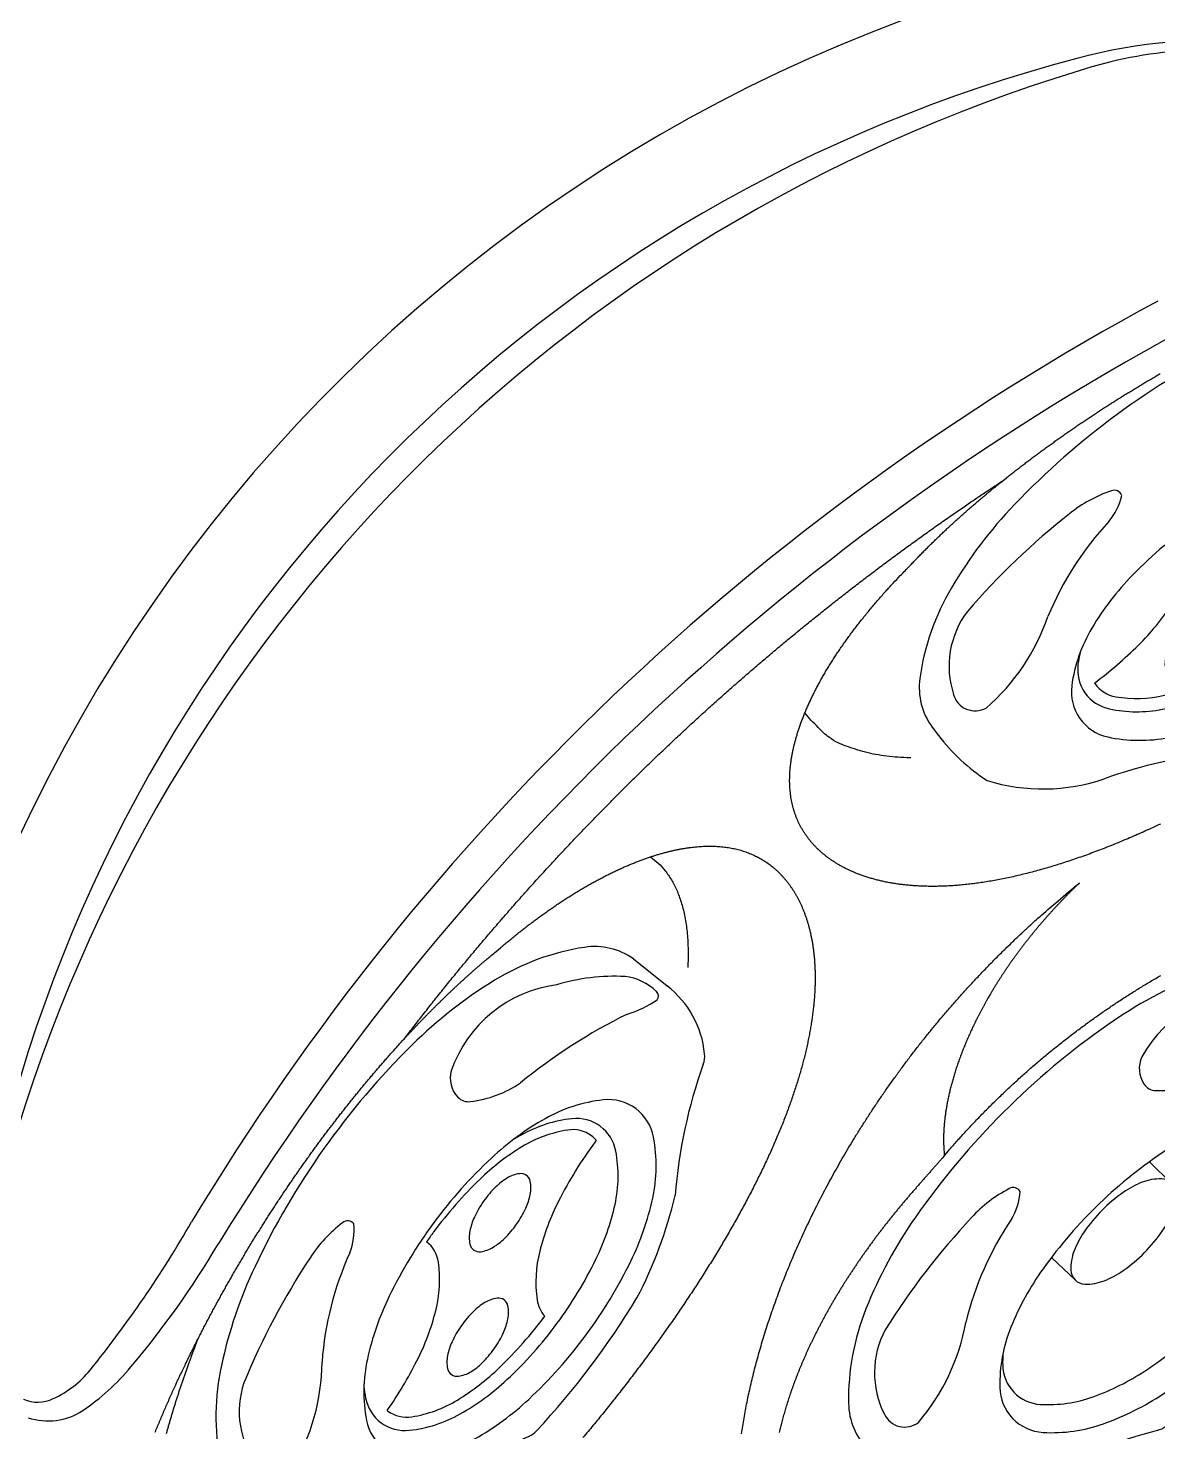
# Model space of a CAD drawing. Extents: x 649 to 723, y 631 to 778.
# Drawn here: x 654.79 to 662.57, y 719.29 to 728.96 of the extents above; entities that cross this region are included whole.
import ezdxf

# ---------------------------------------------------------------- set-up
doc = ezdxf.new("R2010")
doc.units = 0
doc.header["$MEASUREMENT"] = 0
for name, color, linetype in [('1', 4, 'Continuous'), ('204', 7, 'Continuous'), ('DIM', 3, 'Continuous')]:
    doc.layers.add(name, color=color, linetype=linetype)

# ---------------------------------------------------------------- blocks, each defined once
blk = doc.blocks.new('STANDARD')
at = {"layer": '1', "color": 2}
for p, q in [((0.9838, 2.3), (1.2802, 2.2819)), ((1.1624, 0.474), (0.9524, 0.4719)), ((1.1661, -0.4662), (0.9409, -0.4712)), ((0.9838, -2.3), (1.0564, -2.2984))]:
    blk.add_line(p, q, dxfattribs=at)
blk.add_lwpolyline([(0.9838, 2.3, 0.194738), (0.6622, 2.1698, 0.099647), (0.2882, 1.6263, 0.057272), (0.0823, 0.9358, 0.043868), (0, 0, 0.043868), (0.0823, -0.9358, 0.057272), (0.2882, -1.6263, 0.099647), (0.6622, -2.1698, 0.194738), (0.9838, -2.3, 0.194738)], format="xyb", dxfattribs=at)
for points in [[(1.5358, -1.4446, 0.188918), (1.7526, -1.3645, 0.101146), (2.0048, -1.0271, 0.059435), (2.1497, -0.5916, 0.045845), (2.2156, -0.0012, 0.045845), (2.1728, 0.5914, 0.059435), (2.0448, 1.0322, 0.101146), (1.806, 1.3791, 0.188918), (1.5924, 1.4676, 0.188918), (1.3756, 1.3875, 0.101146), (1.1234, 1.0501, 0.059435), (0.9784, 0.6147, 0.045845), (0.9126, 0.0242, 0.045845), (0.9554, -0.5684, 0.059435), (1.0834, -1.0092, 0.101146), (1.3222, -1.3561, 0.188918)], [(1.1661, -0.4662, 0.191184), (1.234, -0.439, 0.100578), (1.3118, -0.328, 0.058587), (1.3545, -0.1865, 0.045064), (1.371, 0.0047, 0.045064), (1.353, 0.1957, 0.058587), (1.3091, 0.3369, 0.100578), (1.2305, 0.4473, 0.191184), (1.1624, 0.474, 0.191184), (1.0945, 0.4467, 0.100578), (1.0168, 0.3357, 0.058587), (0.9741, 0.1942, 0.045064), (0.9576, 0.0031, 0.045064), (0.9756, -0.188, 0.058587), (1.0195, -0.3291, 0.100578), (1.098, -0.4395, 0.191184)]]:
    blk.add_lwpolyline(points, format="xyb", close=True, dxfattribs=at)
at = {"layer": '1', "color": 3}
for points in [[(1.414, -1.311, 0.188918), (1.603, -1.2411, 0.101146), (1.8228, -0.9471, 0.059435), (1.9491, -0.5676, 0.045845), (2.0065, -0.0529, 0.045845), (1.9692, 0.4635, 0.059435), (1.8577, 0.8477, 0.101146), (1.6495, 1.1501, 0.188918), (1.4634, 1.2272, 0.188918), (1.2744, 1.1574, 0.101146), (1.0546, 0.8633, 0.010554), (1.0256, 0.7982, 0.045845)], [(1.1723, -1.1755, 0.021992), (1.2279, -1.2338, 0.188918), (1.414, -1.311, 0.188918)]]:
    blk.add_lwpolyline(points, format="xyb", dxfattribs=at)
at = {"layer": '1', "color": 2}
for centre, radius, start, end in [((1.2541, 1.6133), 0.6691, 40.77565, 87.75995), ((1.6337, 1.9407), 0.1679, 15.68498, 40.77565), ((5.1745, 2.9349), 3.5099, 195.68498, 210.81775), ((-0.6516, -0.0012), 3.0334, 7.77612, 22.03331), ((-3.2837, 0.004), 5.6521, 352.47286, 4.11212), ((2.1532, -0.7145), 0.1679, 329.90404, 352.47286), ((5.3779, -2.5834), 3.5592, 149.90404, 163.18483), ((0.7289, -1.1667), 1.3009, 306.49977, 342.69061), ((1.0257, -0.9378), 1.361, 271.29259, 290.51727)]:
    blk.add_arc(centre, radius, start, end, dxfattribs=at)
at = {"layer": '1', "color": 3}
for centre, radius, start, end in [((1.7243, 1.0252), 1.349, 122.16897, 142.43552), ((1.1834, 1.8467), 0.3663, 80.8518, 118.96247), ((0.568, 2.4306), 0.7597, 322.26635, 339.39398), ((1.2353, 2.1649), 0.0439, 357.83411, 81.7245), ((4.5622, 0.1322), 3.857, 151.61636, 164.66232), ((1.2583, 1.1951), 0.8888, 132.7569, 196.30256), ((0.0948, 1.4386), 0.8007, 312.57537, 339.05229), ((0.5826, 1.0083), 0.1881, 199.47515, 259.1487), ((0.5666, 0.925), 0.1033, 259.1487, 312.57537), ((1.2874, -0.6249), 0.9307, 162.29877, 182.61808), ((0.4531, -0.3553), 0.0541, 73.58712, 165.66265), ((0.1602, -0.5755), 0.411, 13.29258, 41.4318), ((2.7308, -0.0601), 2.211, 190.97373, 211.20979), ((5.4173, -0.4995), 5.0624, 181.90158, 192.94063), ((-0.3427, -2.0335), 1.4433, 4.40009, 34.99068), ((1.0851, -1.4508), 0.6287, 196.86234, 251.90472), ((0.9429, -1.9029), 0.1548, 249.9578, 352.6608)]:
    blk.add_arc(centre, radius, start, end, dxfattribs=at)
blk = doc.blocks.new('ROT')
at = {"layer": '1', "color": 2}
for p, q in [((0.9838, 2.3), (1.2802, 2.2819)), ((0.9838, -2.3), (1.0564, -2.2984))]:
    blk.add_line(p, q, dxfattribs=at)
blk.add_lwpolyline([(0.9838, 2.3, 0.194738), (0.6622, 2.1698, 0.099647), (0.2882, 1.6263, 0.057272), (0.0823, 0.9358, 0.043868), (0, 0, 0.043868), (0.0823, -0.9358, 0.057272), (0.2882, -1.6263, 0.099647), (0.6622, -2.1698, 0.194738), (0.9838, -2.3, 0.194738)], format="xyb", dxfattribs=at)
for points in [[(1.5358, -1.4446, 0.188918), (1.7526, -1.3645, 0.101146), (2.0048, -1.0271, 0.059435), (2.1497, -0.5916, 0.045845), (2.2156, -0.0012, 0.045845), (2.1728, 0.5914, 0.059435), (2.0448, 1.0322, 0.101146), (1.806, 1.3791, 0.188918), (1.5924, 1.4676, 0.188918), (1.3756, 1.3875, 0.101146), (1.1234, 1.0501, 0.059435), (0.9784, 0.6147, 0.045845), (0.9126, 0.0242, 0.045845), (0.9554, -0.5684, 0.059435), (1.0834, -1.0092, 0.101146), (1.3222, -1.3561, 0.188918)], [(1.2463, 0.028, 0.191184), (1.2917, 0.0463, 0.100578), (1.3437, 0.1206, 0.058587), (1.3723, 0.2152, 0.045064), (1.3833, 0.3431, 0.045064), (1.3713, 0.471, 0.058587), (1.3419, 0.5654, 0.100578), (1.2894, 0.6393, 0.191184), (1.2438, 0.6572, 0.191184), (1.1984, 0.6389, 0.100578), (1.1464, 0.5646, 0.058587), (1.1178, 0.47, 0.045064), (1.1067, 0.3421, 0.045064), (1.1188, 0.2142, 0.058587), (1.1481, 0.1198, 0.100578), (1.2007, 0.0459, 0.191184)], [(1.617, -0.7601, 0.191184), (1.6625, -0.7419, 0.100578), (1.7145, -0.6676, 0.058587), (1.743, -0.5729, 0.045064), (1.7541, -0.445, 0.045064), (1.742, -0.3172, 0.058587), (1.7127, -0.2228, 0.100578), (1.6601, -0.1489, 0.191184), (1.6145, -0.131, 0.191184), (1.5691, -0.1492, 0.100578), (1.5171, -0.2235, 0.058587), (1.4885, -0.3182, 0.045064), (1.4775, -0.4461, 0.045064), (1.4895, -0.5739, 0.058587), (1.5189, -0.6684, 0.100578), (1.5715, -0.7423, 0.191184)]]:
    blk.add_lwpolyline(points, format="xyb", close=True, dxfattribs=at)
at = {"layer": '1', "color": 3}
for points in [[(1.414, -1.311, 0.188918), (1.603, -1.2411, 0.101146), (1.8228, -0.9471, 0.059435), (1.9491, -0.5676, 0.045845), (2.0065, -0.0529, 0.045845), (1.9692, 0.4635, 0.059435), (1.8577, 0.8477, 0.101146), (1.6495, 1.1501, 0.188918), (1.4634, 1.2272, 0.188918), (1.2744, 1.1574, 0.101146), (1.0546, 0.8633, 0.010554), (1.0256, 0.7982, 0.045845)], [(1.1723, -1.1755, 0.021992), (1.2279, -1.2338, 0.188918), (1.414, -1.311, 0.188918)]]:
    blk.add_lwpolyline(points, format="xyb", dxfattribs=at)
at = {"layer": '1', "color": 2}
for centre, radius, start, end in [((1.2541, 1.6133), 0.6691, 40.77565, 87.75995), ((1.6337, 1.9407), 0.1679, 15.68498, 40.77565), ((5.1745, 2.9349), 3.5099, 195.68498, 210.81775), ((-0.6516, -0.0012), 3.0334, 7.77612, 22.03331), ((-3.2837, 0.004), 5.6521, 352.47286, 4.11212), ((2.1532, -0.7145), 0.1679, 329.90404, 352.47286), ((5.3779, -2.5834), 3.5592, 149.90404, 163.18483), ((0.7289, -1.1667), 1.3009, 306.49977, 342.69061), ((1.0257, -0.9378), 1.361, 271.29259, 290.51727)]:
    blk.add_arc(centre, radius, start, end, dxfattribs=at)
at = {"layer": '1', "color": 3}
for centre, radius, start, end in [((1.7243, 1.0252), 1.349, 122.16897, 142.43552), ((1.1834, 1.8467), 0.3663, 80.8518, 118.96247), ((0.568, 2.4306), 0.7597, 322.26635, 339.39398), ((1.2353, 2.1649), 0.0439, 357.83411, 81.7245), ((4.5622, 0.1322), 3.857, 151.61636, 164.66232), ((1.2583, 1.1951), 0.8888, 132.7569, 196.30256), ((0.0948, 1.4386), 0.8007, 312.57537, 339.05229), ((0.5826, 1.0083), 0.1881, 199.47515, 259.1487), ((0.5666, 0.925), 0.1033, 259.1487, 312.57537), ((1.2874, -0.6249), 0.9307, 162.29877, 182.61808), ((0.4531, -0.3553), 0.0541, 73.58712, 165.66265), ((0.1602, -0.5755), 0.411, 13.29258, 41.4318), ((2.7308, -0.0601), 2.211, 190.97373, 211.20979), ((5.4173, -0.4995), 5.0624, 181.90158, 192.94063), ((-0.3427, -2.0335), 1.4433, 4.40009, 34.99068), ((1.0851, -1.4508), 0.6287, 196.86234, 251.90472), ((0.9429, -1.9029), 0.1548, 249.9578, 352.6608)]:
    blk.add_arc(centre, radius, start, end, dxfattribs=at)
at = {"layer": 'DIM'}
for points in [[(1.4973, 1.1328, 0.05275), (1.4519, 1.1385, 0.201072), (1.2955, 1.0765, 0.097869), (1.1056, 0.8, 0.054977), (0.9983, 0.449, 0.041817), (0.9486, -0.0305, 0.007193), (0.9482, -0.1135, 0.054977)], [(1.4973, 1.1328, 0.00103), (1.497, 1.1209, 0.041817), (1.5278, 0.6399, 0.054977), (1.6213, 0.2849, 0.097869), (1.8001, 0.0011, 0.146765), (1.9085, -0.0612, 0.201072)], [(1.4055, -1.2183, 0.201072), (1.5619, -1.1563, 0.097869), (1.7518, -0.8798, 0.054977), (1.8591, -0.5288, 0.040785), (1.9085, -0.0612, 0.041817)], [(1.3994, -1.2181, 0.034613), (1.3682, -0.8201, 0.054977), (1.2747, -0.4651, 0.097869), (1.0959, -0.1814, 0.193766), (0.9482, -0.1135, 0.201072)], [(1.3994, -1.2181, 0.007033), (1.4055, -1.2183, 0.201072)]]:
    blk.add_lwpolyline(points, format="xyb", dxfattribs=at)
blk = doc.blocks.new('2010PRODIGY')
at = {"layer": '1'}
for centre, radius, start, end in [((12.0598, 74.8765), 12.0598, 89.99586, 180.00885), ((15.5812, 71.3542), 10.8748, 96.59035, 174.94412)]:
    blk.add_arc(centre, radius, start, end, dxfattribs=at)
at = {"layer": '1', "color": 3}
for centre, radius, start, end in [((12.0841, 74.8363), 11.3738, 90.12627, 179.71095), ((12.0544, 74.881), 9.3796, 89.99832, 180.03159), ((13.9202, 77.9605), 3.4532, 83.69314, 105.43732), ((13.9226, 78.4313), 2.9176, 79.52764, 108.1135), ((15.625, 71.2818), 10.3455, 104.69267, 166.06852), ((16.209, 70.6884), 10.9901, 106.89273, 163.75178), ((21.758, 64.3472), 17.3331, 118.2317, 148.98938), ((22.0845, 63.9417), 17.5869, 118.41748, 148.52694), ((-0.0412, 77.282), 8.0157, 321.1703, 330.0247), ((1.7628, 76.2726), 6.1838, 319.76213, 329.38869), ((5.6505, 72.7097), 0.715, 294.70868, 320.6139), ((5.2345, 73.3224), 1.6279, 304.31412, 320.09884), ((5.8411, 72.2899), 0.2539, 247.3491, 295.22049), ((5.9128, 72.345), 0.4383, 251.74648, 303.10389)]:
    blk.add_arc(centre, radius, start, end, dxfattribs=at)
at = {"layer": '204', "color": 3, "linetype": 'Continuous'}
for points in [[(12.4898, 78.3815), (12.515, 78.4016, -0.001022), (12.5404, 78.4216, -0.001017), (12.5659, 78.4416, -0.001011), (12.5916, 78.4615, -0.001007), (12.6175, 78.4814, -0.001002), (12.6434, 78.5012, -0.000997), (12.6696, 78.521, -0.000992), (12.6958, 78.5407, -0.000988), (12.7222, 78.5604, -0.000983), (12.7488, 78.58, -0.000979), (12.7755, 78.5995, -0.000975), (12.8023, 78.619, -0.000971), (12.8293, 78.6384, -0.000968), (12.8564, 78.6578, -0.000964), (12.8836, 78.6771, -0.00096), (12.911, 78.6963, -0.000957), (12.9385, 78.7155, -0.000954), (12.9661, 78.7346, -0.000951), (12.9939, 78.7537, -0.000948), (13.0218, 78.7727, -0.000945), (13.0498, 78.7916, -0.000943), (13.0779, 78.8104, -0.00094), (13.1062, 78.8292, -0.000938), (13.1346, 78.8479, -0.000936), (13.1631, 78.8665, -0.000934), (13.1918, 78.885, -0.000932), (13.2205, 78.9035, -0.00093), (13.2494, 78.9219, -0.000929), (13.2784, 78.9402, -0.000927), (13.3075, 78.9585, -0.000926), (13.3367, 78.9767, -0.000924), (13.3661, 78.9947, -0.000923), (13.3956, 79.0128, -0.000922), (13.4251, 79.0307, -0.000921), (13.4548, 79.0485, -0.00092), (13.4846, 79.0663, -0.000919), (13.5145, 79.084, -0.000918), (13.5445, 79.1016, -0.000918), (13.5746, 79.1191, -0.000917)], [(13.5755, 76.017, -0.002035), (13.5224, 75.9922, -0.002083), (13.4693, 75.9681, -0.002137), (13.4164, 75.9446, -0.002205), (13.3637, 75.9217, -0.002275), (13.3112, 75.8995, -0.002358), (13.2589, 75.878, -0.002425), (13.207, 75.8572, -0.002473), (13.1553, 75.8372, -0.002529), (13.1039, 75.8178, -0.002594), (13.0528, 75.7992, -0.002661), (13.0021, 75.7813, -0.002728), (12.9517, 75.7642, -0.0028), (12.9016, 75.7478, -0.002876), (12.8519, 75.7322, -0.002955), (12.8025, 75.7173, -0.003038), (12.7535, 75.7032, -0.003125), (12.7048, 75.6899, -0.003216), (12.6566, 75.6774, -0.003312), (12.6088, 75.6657, -0.003411), (12.5614, 75.6547, -0.003517), (12.5144, 75.6446, -0.003628), (12.4678, 75.6353, -0.003741), (12.4217, 75.6268, -0.003855), (12.376, 75.6191, -0.003989), (12.3308, 75.6122, -0.004139), (12.286, 75.6063, -0.004231), (12.2419, 75.6011, -0.004303), (12.1988, 75.5968, -0.004422), (12.1565, 75.5934, -0.004493), (12.1151, 75.5908, -0.004592), (12.0746, 75.5891, -0.004682), (12.0349, 75.5881, -0.004792), (11.9961, 75.5879, -0.004878), (11.9582, 75.5884, -0.004988), (11.9211, 75.5897, -0.005077), (11.8849, 75.5917, -0.005191), (11.8495, 75.5944, -0.00528), (11.815, 75.5978, -0.005395), (11.7814, 75.6019, -0.005484), (11.7485, 75.6066, -0.005601), (11.7165, 75.6119, -0.00569), (11.6853, 75.6178, -0.005807), (11.6549, 75.6244, -0.005895), (11.6254, 75.6314, -0.006012), (11.5966, 75.6391, -0.006099), (11.5687, 75.6473, -0.006215), (11.5415, 75.6559, -0.006299), (11.5152, 75.6651, -0.006414), (11.4896, 75.6748, -0.006496), (11.4648, 75.6849, -0.006608), (11.4408, 75.6954, -0.006686), (11.4176, 75.7064, -0.006796), (11.3952, 75.7178, -0.006872), (11.3735, 75.7295, -0.006978), (11.3525, 75.7416, -0.007048), (11.3324, 75.7541, -0.007155), (11.313, 75.7669, -0.007226), (11.2943, 75.78, -0.007321), (11.2764, 75.7934, -0.007383), (11.2592, 75.807, -0.007478), (11.2427, 75.8209, -0.007435), (11.2267, 75.8352, -0.007469), (11.2114, 75.8498, -0.007614), (11.1966, 75.8648, -0.007746), (11.1824, 75.8801, -0.007854), (11.1688, 75.8958, -0.007961), (11.1558, 75.9118, -0.008055), (11.1434, 75.9281, -0.00814), (11.1316, 75.9447, -0.00821), (11.1203, 75.9617, -0.008269), (11.1097, 75.979, -0.008313), (11.0996, 75.9966, -0.008343), (11.0902, 76.0146, -0.008359), (11.0813, 76.0329, -0.008359), (11.0731, 76.0514, -0.008346), (11.0655, 76.0703, -0.008315), (11.0585, 76.0895, -0.008272), (11.0521, 76.1091, -0.008215), (11.0463, 76.1289, -0.008152), (11.0411, 76.149, -0.008059), (11.0365, 76.1694, -0.007947), (11.0326, 76.1902, -0.007807), (11.0293, 76.2112, -0.007647), (11.0266, 76.2325, -0.007487), (11.0245, 76.2541, -0.00734), (11.023, 76.276, -0.007176), (11.0221, 76.2982, -0.007011), (11.0219, 76.3207, -0.006836), (11.0223, 76.3435, -0.006666), (11.0233, 76.3665, -0.006488), (11.0248, 76.3899, -0.006316), (11.0271, 76.4135, -0.006137), (11.0299, 76.4374, -0.005967), (11.0333, 76.4616, -0.005792), (11.0374, 76.4861, -0.005625), (11.0421, 76.5109, -0.005455), (11.0474, 76.5359, -0.005297), (11.0533, 76.5612, -0.005132), (11.0598, 76.5867, -0.004985), (11.0669, 76.6125, -0.004839), (11.0746, 76.6385, -0.0047), (11.0829, 76.6648, -0.004562), (11.0919, 76.6912, -0.004436), (11.1014, 76.7179, -0.00431), (11.1115, 76.7448, -0.004195), (11.1222, 76.7719, -0.00408), (11.1335, 76.7992, -0.003975), (11.1454, 76.8266, -0.00387), (11.1579, 76.8543, -0.003774), (11.1709, 76.8821, -0.003678), (11.1846, 76.9101, -0.003591), (11.1988, 76.9382, -0.003504), (11.2136, 76.9666, -0.003425), (11.229, 76.995, -0.003345), (11.2449, 77.0236, -0.003273), (11.2614, 77.0524, -0.003201), (11.2785, 77.0813, -0.003135), (11.2962, 77.1103, -0.003069), (11.3144, 77.1394, -0.00301), (11.3332, 77.1687, -0.00295), (11.3525, 77.198, -0.002897), (11.3724, 77.2275, -0.002841), (11.3929, 77.2571, -0.002792), (11.4139, 77.2867, -0.002743), (11.4355, 77.3165, -0.002703), (11.4576, 77.3463, -0.002652), (11.4803, 77.3762, -0.002599), (11.5035, 77.4061, -0.002573), (11.5273, 77.4361, -0.002574), (11.5516, 77.4662, -0.002454), (11.5762, 77.4961, -0.002248), (11.6012, 77.5258, -0.002429), (11.6272, 77.5561, -0.002828), (11.6543, 77.587, -0.002109), (11.68, 77.616, -0.00073), (11.7035, 77.6423, -0.002895), (11.7347, 77.676, -0.004812), (11.7842, 77.7277, -0.002294), (11.8497, 77.7955, -0.001203)], [(8.3719, 74.5435), (8.4032, 74.5843, -0.000759), (8.4345, 74.625, -0.000758), (8.466, 74.6656, -0.000759), (8.4977, 74.7061, -0.000762), (8.5294, 74.7465, -0.000763), (8.5613, 74.7869, -0.000763), (8.5933, 74.8271, -0.000763), (8.6254, 74.8672, -0.000763), (8.6577, 74.9072, -0.000763), (8.69, 74.9472, -0.000763), (8.7225, 74.987, -0.000763), (8.7551, 75.0268, -0.000763), (8.7879, 75.0664, -0.000763), (8.8207, 75.1059, -0.000762), (8.8537, 75.1454, -0.000762), (8.8868, 75.1847, -0.000762), (8.92, 75.2239, -0.000762), (8.9534, 75.2631, -0.000762), (8.9868, 75.3021, -0.000762), (9.0204, 75.341, -0.000762), (9.0541, 75.3799, -0.000762), (9.0879, 75.4186, -0.000762), (9.1219, 75.4572, -0.000762), (9.1559, 75.4957, -0.000762), (9.1901, 75.5341, -0.000762), (9.2244, 75.5725, -0.000762), (9.2588, 75.6107, -0.000762), (9.2933, 75.6488, -0.000762), (9.328, 75.6868, -0.000762), (9.3628, 75.7246, -0.000762), (9.3976, 75.7624, -0.000762), (9.4326, 75.8001, -0.000762), (9.4677, 75.8377, -0.000762), (9.503, 75.8751, -0.000762), (9.5383, 75.9125, -0.000762), (9.5738, 75.9497, -0.000762), (9.6093, 75.9869, -0.000762), (9.645, 76.0239, -0.000762), (9.6808, 76.0608, -0.000762), (9.7167, 76.0976, -0.000762), (9.7528, 76.1343, -0.000762), (9.7889, 76.1709, -0.000762), (9.8252, 76.2074, -0.000762), (9.8615, 76.2438, -0.000762), (9.898, 76.28, -0.000762), (9.9346, 76.3162, -0.000762), (9.9713, 76.3522, -0.000762), (10.0081, 76.3881, -0.000762), (10.045, 76.4239, -0.000762), (10.082, 76.4596, -0.000762), (10.1192, 76.4952, -0.000762), (10.1564, 76.5307, -0.000762), (10.1938, 76.566, -0.000762), (10.2312, 76.6013, -0.000762), (10.2688, 76.6364, -0.000762), (10.3065, 76.6714, -0.000762), (10.3442, 76.7063, -0.000762), (10.3821, 76.7411, -0.000762), (10.4201, 76.7757, -0.000762), (10.4582, 76.8103, -0.000762), (10.4964, 76.8447, -0.000762), (10.5347, 76.879, -0.000762), (10.5732, 76.9132, -0.000762), (10.6117, 76.9473, -0.000762), (10.6503, 76.9812, -0.000762), (10.689, 77.015, -0.000762), (10.7279, 77.0488, -0.000762), (10.7668, 77.0824, -0.000762), (10.8058, 77.1158, -0.000762), (10.845, 77.1492, -0.000762), (10.8842, 77.1824, -0.000762), (10.9236, 77.2156, -0.000762), (10.963, 77.2485, -0.000762), (11.0026, 77.2814, -0.000762), (11.0422, 77.3142, -0.000762), (11.0819, 77.3468, -0.000762), (11.1218, 77.3793, -0.000762), (11.1617, 77.4117, -0.000762), (11.2018, 77.444, -0.000762), (11.2419, 77.4761, -0.000762), (11.2822, 77.5081, -0.000762), (11.3225, 77.54, -0.000762), (11.3629, 77.5718, -0.000762), (11.4035, 77.6034, -0.000762), (11.4441, 77.6349, -0.000762), (11.4848, 77.6663, -0.000763), (11.5256, 77.6976, -0.000763), (11.5665, 77.7288, -0.000763), (11.6075, 77.7598, -0.000763), (11.6486, 77.7907, -0.000763), (11.6898, 77.8214, -0.000763), (11.7311, 77.8521, -0.000762), (11.7725, 77.8826, -0.000763), (11.814, 77.913, -0.000764), (11.8555, 77.9432, -0.000762), (11.8972, 77.9733, -0.000757), (11.9389, 78.0033, -0.000764), (11.9808, 78.0332, -0.000779), (12.0228, 78.063, -0.000757), (12.0647, 78.0925, -0.000707), (12.1065, 78.1218, -0.00078), (12.149, 78.1514, -0.00093), (12.1927, 78.1815, -0.000706), (12.2337, 78.2097, -0.000243), (12.2708, 78.2351, -0.000994), (12.3187, 78.2675, -0.001709), (12.3927, 78.3169, -0.000836), (12.4898, 78.3815, -0.000443)], [(11.8497, 77.7955), (11.8609, 77.8074, -0.000826), (11.8721, 77.8193, -0.000822), (11.8835, 77.8312, -0.000817), (11.8949, 77.8431, -0.000811), (11.9064, 77.855, -0.000805), (11.9179, 77.8669, -0.000799), (11.9295, 77.8787, -0.000794), (11.9412, 77.8906, -0.000788), (11.953, 77.9025, -0.000783), (11.9648, 77.9143, -0.000778), (11.9767, 77.9262, -0.000773), (11.9886, 77.9381, -0.000767), (12.0007, 77.9499, -0.000762), (12.0127, 77.9617, -0.000757), (12.0249, 77.9736, -0.000753), (12.0371, 77.9854, -0.000748), (12.0494, 77.9972, -0.000743), (12.0618, 78.009, -0.000738), (12.0742, 78.0208, -0.000734), (12.0867, 78.0326, -0.000729), (12.0992, 78.0444, -0.000725), (12.1118, 78.0562, -0.00072), (12.1245, 78.0679, -0.000716), (12.1373, 78.0797, -0.000712), (12.1501, 78.0914, -0.000708), (12.1629, 78.1032, -0.000704), (12.1759, 78.1149, -0.0007), (12.1889, 78.1266, -0.000696), (12.2019, 78.1383, -0.000693), (12.215, 78.15, -0.000689), (12.2282, 78.1617, -0.000685), (12.2414, 78.1734, -0.000682), (12.2547, 78.1851, -0.000679), (12.2681, 78.1967, -0.000677), (12.2815, 78.2084, -0.000672), (12.295, 78.22, -0.000664), (12.3085, 78.2316, -0.000667), (12.3221, 78.2432, -0.000677), (12.3358, 78.2548, -0.000655), (12.3495, 78.2664, -0.000609), (12.3632, 78.2779, -0.000669), (12.3771, 78.2895, -0.000793), (12.3914, 78.3014, -0.0006), (12.4049, 78.3126, -0.000206), (12.4172, 78.3227, -0.000841), (12.433, 78.3356, -0.001435), (12.4576, 78.3555, -0.000697), (12.4898, 78.3815, -0.000368)], [(11.8561, 76.4727, -0.000907), (11.8479, 76.4729, -0.010178), (11.7681, 76.4773, -0.010844), (11.6907, 76.4849, -0.011099), (11.6162, 76.496, -0.013816), (11.5441, 76.5115, -0.019087), (11.4747, 76.5322, -0.015913), (11.4113, 76.5539, -0.004731), (11.3556, 76.5755, -0.026544), (11.2954, 76.6129, -0.056713), (11.2183, 76.6831, -0.030737), (11.1265, 76.7825, -0.01633)], [(9.001, 75.1405), (9.0295, 75.1649, -0.001799), (9.0579, 75.1889, -0.001818), (9.0863, 75.2125, -0.001844), (9.1148, 75.2358, -0.001877), (9.1432, 75.2587, -0.00191), (9.1716, 75.2812, -0.001943), (9.2, 75.3034, -0.001976), (9.2284, 75.3252, -0.002011), (9.2568, 75.3466, -0.002048), (9.2851, 75.3677, -0.002087), (9.3135, 75.3883, -0.002124), (9.3417, 75.4086, -0.002159), (9.37, 75.4284, -0.002193), (9.3981, 75.4478, -0.00222), (9.4262, 75.4668, -0.002251), (9.4543, 75.4854, -0.002284), (9.4822, 75.5036, -0.002319), (9.5101, 75.5213, -0.002354), (9.5379, 75.5386, -0.002392), (9.5656, 75.5555, -0.00243), (9.5932, 75.572, -0.002471), (9.6207, 75.588, -0.002513), (9.6481, 75.6036, -0.002558), (9.6754, 75.6188, -0.002603), (9.7025, 75.6335, -0.002652), (9.7296, 75.6478, -0.002701), (9.7565, 75.6617, -0.002755), (9.7834, 75.6751, -0.002808), (9.8101, 75.688, -0.002866), (9.8366, 75.7006, -0.002924), (9.863, 75.7126, -0.002988), (9.8893, 75.7243, -0.003051), (9.9154, 75.7355, -0.00312), (9.9414, 75.7462, -0.003188), (9.9672, 75.7564, -0.003242), (9.9929, 75.7663, -0.003274), (10.0183, 75.7756, -0.003343), (10.0435, 75.7845, -0.003431), (10.0685, 75.7929, -0.003522), (10.0934, 75.8009, -0.00361), (10.118, 75.8084, -0.003705), (10.1423, 75.8154, -0.003799), (10.1665, 75.822, -0.003901), (10.1905, 75.8281, -0.004001), (10.2142, 75.8337, -0.004109), (10.2377, 75.8388, -0.004215), (10.261, 75.8435, -0.004329), (10.2841, 75.8478, -0.004441), (10.3069, 75.8515, -0.00456), (10.3296, 75.8548, -0.004678), (10.3519, 75.8577, -0.004803), (10.3741, 75.86, -0.004926), (10.396, 75.8619, -0.005056), (10.4177, 75.8633, -0.005183), (10.4391, 75.8643, -0.005316), (10.4603, 75.8648, -0.005443), (10.4813, 75.8648, -0.005589), (10.502, 75.8643, -0.005757), (10.5224, 75.8634, -0.005918), (10.5426, 75.862, -0.006049), (10.5625, 75.8601, -0.006187), (10.5821, 75.8577, -0.006316), (10.6014, 75.8549, -0.006448), (10.6204, 75.8516, -0.006569), (10.6392, 75.8478, -0.006692), (10.6577, 75.8436, -0.006803), (10.6759, 75.8389, -0.006913), (10.6939, 75.8337, -0.007011), (10.7115, 75.8281, -0.007105), (10.7289, 75.822, -0.007185), (10.746, 75.8154, -0.00726), (10.7628, 75.8083, -0.007321), (10.7794, 75.8008, -0.007374), (10.7956, 75.7929, -0.007412), (10.8116, 75.7844, -0.007441), (10.8273, 75.7756, -0.007456), (10.8427, 75.7662, -0.00746), (10.8578, 75.7564, -0.00745), (10.8727, 75.7461, -0.007429), (10.8872, 75.7354, -0.007396), (10.9015, 75.7242, -0.00735), (10.9155, 75.7126, -0.007294), (10.9292, 75.7005, -0.007226), (10.9426, 75.6879, -0.00715), (10.9557, 75.6749, -0.007061), (10.9686, 75.6614, -0.006967), (10.9811, 75.6475, -0.006892), (10.9934, 75.6332, -0.00686), (11.0053, 75.6184, -0.006797), (11.017, 75.6031, -0.006714), (11.0283, 75.5875, -0.006631), (11.0392, 75.5714, -0.006562), (11.0499, 75.5548, -0.006459), (11.0602, 75.5378, -0.006354), (11.0702, 75.5205, -0.006297), (11.0798, 75.5026, -0.006245), (11.0892, 75.4842, -0.006157), (11.0983, 75.4653, -0.006121), (11.107, 75.4458, -0.00604), (11.1155, 75.4257, -0.005987), (11.1236, 75.405, -0.005907), (11.1313, 75.3837, -0.005852), (11.1387, 75.3618, -0.005769), (11.1458, 75.3394, -0.005712), (11.1524, 75.3163, -0.005629), (11.1587, 75.2927, -0.00557), (11.1645, 75.2684, -0.005485), (11.1699, 75.2436, -0.005424), (11.1748, 75.2182, -0.005338), (11.1793, 75.1921, -0.005276), (11.1834, 75.1655, -0.005189), (11.1869, 75.1382, -0.005126), (11.19, 75.1103, -0.005038), (11.1925, 75.0818, -0.004974), (11.1945, 75.0527, -0.004886), (11.196, 75.0229, -0.004821), (11.1969, 74.9926, -0.004734), (11.1972, 74.9616, -0.004668), (11.197, 74.9299, -0.004582), (11.1962, 74.8977, -0.004516), (11.1947, 74.8648, -0.004431), (11.1927, 74.8312, -0.004365), (11.19, 74.7971, -0.004281), (11.1866, 74.7622, -0.004216), (11.1826, 74.7268, -0.004134), (11.1779, 74.6906, -0.004068), (11.1726, 74.6539, -0.003988), (11.1665, 74.6164, -0.003936), (11.1597, 74.5784, -0.003841), (11.1522, 74.5399, -0.003763), (11.144, 74.5011, -0.003685), (11.1352, 74.462, -0.003576), (11.1257, 74.4225, -0.003475), (11.1156, 74.3827, -0.003392), (11.1048, 74.3426, -0.003307), (11.0933, 74.3022, -0.003224), (11.0812, 74.2614, -0.003143), (11.0684, 74.2204, -0.003069), (11.055, 74.179, -0.002995), (11.041, 74.1374, -0.002925), (11.0263, 74.0955, -0.002858), (11.0109, 74.0533, -0.002797), (10.995, 74.0108, -0.00273), (10.9784, 73.9681, -0.002667), (10.9612, 73.9252, -0.002601), (10.9434, 73.8821, -0.002529), (10.925, 73.8388, -0.002462), (10.9061, 73.7953, -0.002397), (10.8865, 73.7517, -0.002336), (10.8665, 73.7079, -0.002277), (10.8458, 73.664, -0.002221), (10.8246, 73.6199, -0.002165), (10.8029, 73.5757, -0.002114), (10.7807, 73.5314, -0.002063), (10.7579, 73.4869, -0.002016), (10.7346, 73.4423, -0.001969), (10.7109, 73.3976, -0.001925), (10.6866, 73.3528, -0.001882), (10.6618, 73.308, -0.001842), (10.6366, 73.263, -0.001802), (10.6109, 73.2179, -0.001765), (10.5847, 73.1728, -0.001728), (10.5581, 73.1276, -0.001694), (10.531, 73.0824, -0.001661), (10.5035, 73.0371, -0.001629), (10.4756, 72.9918, -0.001598), (10.4472, 72.9464, -0.00157), (10.4185, 72.901, -0.001541), (10.3893, 72.8556, -0.001514), (10.3597, 72.8102, -0.001488), (10.3297, 72.7648, -0.001464), (10.2994, 72.7194, -0.001439), (10.2687, 72.674, -0.001418), (10.2376, 72.6286, -0.001397), (10.2062, 72.5832, -0.001373), (10.1744, 72.5379, -0.001347), (10.1424, 72.4927, -0.00133), (10.1101, 72.4476, -0.001317), (10.0775, 72.4027, -0.001306), (10.0446, 72.3579, -0.001295), (10.0116, 72.3132, -0.001285), (9.9782, 72.2688, -0.001275), (9.9447, 72.2244, -0.001266), (9.9109, 72.1803, -0.001258), (9.8769, 72.1363, -0.00125), (9.8427, 72.0925, -0.001243), (9.8083, 72.0489, -0.001237), (9.7737, 72.0055, -0.001232), (9.7389, 71.9624, -0.001226), (9.704, 71.9194, -0.001218), (9.6688, 71.8766, -0.001218), (9.6335, 71.8341, -0.001223), (9.598, 71.7918, -0.001208)], [(10.0628, 75.791), (10.1162, 75.7479, -0.039339), (10.1643, 75.6954, -0.035825), (10.207, 75.6333, -0.032727), (10.2439, 75.5618, -0.031082), (10.2742, 75.4802, -0.028061), (10.2975, 75.3892, -0.024951), (10.3132, 75.2883, -0.021859), (10.3214, 75.1784, -0.019408), (10.3213, 75.0595, -0.004208), (10.32, 75.0281, -0.015184)], [(10.6902, 71.8173, -0.003526), (10.6984, 71.871, -0.003476), (10.7075, 71.9254, -0.003418), (10.7175, 71.9805, -0.003376), (10.7284, 72.0362, -0.003316), (10.7402, 72.0925, -0.003267), (10.7529, 72.1491, -0.003222), (10.7663, 72.2061, -0.003171), (10.7807, 72.2635, -0.003121), (10.7959, 72.3213, -0.003083), (10.812, 72.3794, -0.003042), (10.8289, 72.4378, -0.003007), (10.8467, 72.4965, -0.002971), (10.8653, 72.5556, -0.002942), (10.8848, 72.6149, -0.002911), (10.9052, 72.6744, -0.002887), (10.9264, 72.7342, -0.00286), (10.9484, 72.7942, -0.00284), (10.9713, 72.8544, -0.002818), (10.9951, 72.9148, -0.002802), (11.0197, 72.9753, -0.002783), (11.0452, 73.036, -0.002769), (11.0715, 73.0968, -0.002755), (11.0987, 73.1577, -0.002748), (11.1267, 73.2188, -0.002733), (11.1556, 73.2798, -0.002723), (11.1853, 73.3409, -0.002722), (11.2159, 73.4022, -0.002723), (11.2475, 73.4637, -0.002718), (11.2801, 73.5255, -0.002735), (11.3137, 73.5877, -0.002737), (11.3485, 73.6501, -0.002754), (11.3843, 73.7129, -0.002762), (11.4211, 73.7758, -0.00278), (11.4591, 73.839, -0.002788), (11.4981, 73.9024, -0.002808), (11.5382, 73.9659, -0.002818), (11.5795, 74.0296, -0.002839), (11.6218, 74.0934, -0.002851), (11.6653, 74.1573, -0.002873), (11.71, 74.2213, -0.002886), (11.7557, 74.2853, -0.002909), (11.8027, 74.3494, -0.002922), (11.8508, 74.4134, -0.002946), (11.9001, 74.4774, -0.00296), (11.9505, 74.5413, -0.002983), (12.0022, 74.6051, -0.002999), (12.055, 74.6689, -0.003038), (12.109, 74.7323, -0.003036), (12.1639, 74.7954, -0.003024), (12.2196, 74.8577, -0.003055), (12.2762, 74.9196, -0.0031), (12.3338, 74.9809, -0.002999), (12.3919, 75.0414, -0.002797), (12.4505, 75.101, -0.003084), (12.5109, 75.1607, -0.003672), (12.5736, 75.2211, -0.002779), (12.633, 75.2775, -0.000944), (12.6871, 75.3281, -0.003925), (12.7582, 75.3915, -0.006757), (12.8698, 75.4871, -0.003295), (13.0174, 75.611, -0.001741)], [(13.0174, 75.611), (13.0115, 75.6053, 0.00058), (13.0055, 75.5996, 0.000598), (12.9996, 75.5939, 0.000581), (12.9937, 75.5882, 0.000525), (12.9879, 75.5824, 0.000507), (12.982, 75.5767, 0.000521), (12.9762, 75.571, 0.000525), (12.9703, 75.5652, 0.000522), (12.9645, 75.5594, 0.000521), (12.9587, 75.5537, 0.000522), (12.9529, 75.5479, 0.000522), (12.9471, 75.5421, 0.000522), (12.9414, 75.5363, 0.000522), (12.9356, 75.5305, 0.000522), (12.9299, 75.5247, 0.000522), (12.9242, 75.5188, 0.000522), (12.9185, 75.513, 0.000522), (12.9128, 75.5071, 0.000522), (12.9072, 75.5013, 0.000522), (12.9015, 75.4954, 0.000523), (12.8959, 75.4896, 0.000523), (12.8903, 75.4837, 0.000523), (12.8847, 75.4778, 0.000523), (12.8791, 75.4719, 0.000523), (12.8735, 75.466, 0.000524), (12.8679, 75.4601, 0.000524), (12.8624, 75.4542, 0.000524), (12.8569, 75.4482, 0.000524), (12.8514, 75.4423, 0.000525), (12.8459, 75.4364, 0.000525), (12.8404, 75.4304, 0.000525), (12.835, 75.4244, 0.000526), (12.8295, 75.4185, 0.000526), (12.8241, 75.4125, 0.000527), (12.8187, 75.4065, 0.000527), (12.8133, 75.4005, 0.000527), (12.8079, 75.3945, 0.000528), (12.8025, 75.3885, 0.000528), (12.7972, 75.3825, 0.000529), (12.7919, 75.3765, 0.000529), (12.7866, 75.3705, 0.00053), (12.7813, 75.3645, 0.00053), (12.776, 75.3584, 0.000531), (12.7707, 75.3524, 0.000531), (12.7655, 75.3463, 0.000532), (12.7603, 75.3403, 0.000533), (12.7551, 75.3342, 0.000533), (12.7499, 75.3281, 0.000534), (12.7447, 75.3221, 0.000535), (12.7395, 75.316, 0.000535), (12.7344, 75.3099, 0.000536), (12.7293, 75.3038, 0.000537), (12.7242, 75.2977, 0.000537), (12.7191, 75.2916, 0.000538), (12.714, 75.2855, 0.000539), (12.709, 75.2794, 0.00054), (12.704, 75.2733, 0.00054), (12.6989, 75.2671, 0.000541), (12.6939, 75.261, 0.000542), (12.689, 75.2549, 0.000543), (12.684, 75.2487, 0.000544), (12.6791, 75.2426, 0.000545), (12.6741, 75.2364, 0.000546), (12.6692, 75.2303, 0.000546), (12.6643, 75.2241, 0.000547), (12.6595, 75.218, 0.000548), (12.6546, 75.2118, 0.000548), (12.6498, 75.2056, 0.000548), (12.645, 75.1994, 0.000549), (12.6402, 75.1932, 0.000549), (12.6354, 75.1871, 0.000549), (12.6307, 75.1809, 0.00055), (12.6259, 75.1747, 0.00055), (12.6212, 75.1685, 0.00055), (12.6165, 75.1623, 0.000551), (12.6118, 75.1561, 0.000551), (12.6071, 75.1499, 0.000552), (12.6025, 75.1436, 0.000552), (12.5979, 75.1374, 0.000553), (12.5933, 75.1312, 0.000553), (12.5887, 75.125, 0.000554), (12.5841, 75.1187, 0.000554), (12.5796, 75.1125, 0.000555), (12.575, 75.1063, 0.000555), (12.5705, 75.1, 0.000556), (12.566, 75.0938, 0.000556), (12.5615, 75.0876, 0.000557), (12.5571, 75.0813, 0.000557), (12.5527, 75.0751, 0.000558), (12.5482, 75.0688, 0.000559), (12.5438, 75.0626, 0.000559), (12.5395, 75.0563, 0.00056), (12.5351, 75.0501, 0.000561), (12.5308, 75.0438, 0.000561), (12.5265, 75.0375, 0.000562), (12.5222, 75.0313, 0.000563), (12.5179, 75.025, 0.000564), (12.5136, 75.0187, 0.000564), (12.5094, 75.0125, 0.000565), (12.5051, 75.0062, 0.000566), (12.5009, 74.9999, 0.000567), (12.4968, 74.9937, 0.000568), (12.4926, 74.9874, 0.000568), (12.4885, 74.9811, 0.000569), (12.4843, 74.9748, 0.00057), (12.4802, 74.9685, 0.000571), (12.4762, 74.9623, 0.000572), (12.4721, 74.956, 0.000573), (12.468, 74.9497, 0.000574), (12.464, 74.9434, 0.000575), (12.46, 74.9371, 0.000576), (12.456, 74.9309, 0.000577), (12.4521, 74.9246, 0.000578), (12.4481, 74.9183, 0.00058), (12.4442, 74.912, 0.00058), (12.4403, 74.9057, 0.000578), (12.4364, 74.8994, 0.000584), (12.4326, 74.8932, 0.000597), (12.4287, 74.8869, 0.000581), (12.4249, 74.8806, 0.000544), (12.4211, 74.8744, 0.000601), (12.4173, 74.868, 0.000718), (12.4135, 74.8615, 0.000547), (12.4098, 74.8555, 0.000189), (12.4066, 74.85, 0.000773), (12.4024, 74.8429, 0.001336), (12.3961, 74.832, 0.000656), (12.3878, 74.8178, 0.000349)], [(12.088, 73.7346), (12.1156, 73.7668, -0.001868), (12.1435, 73.7988, -0.001861), (12.1717, 73.8306, -0.001856), (12.2002, 73.8623, -0.001855), (12.229, 73.8938, -0.001854), (12.258, 73.9252, -0.001853), (12.2873, 73.9563, -0.001853), (12.3168, 73.9873, -0.001854), (12.3466, 74.0181, -0.001855), (12.3767, 74.0486, -0.001858), (12.407, 74.079, -0.00186), (12.4375, 74.1092, -0.001864), (12.4683, 74.1391, -0.001869), (12.4993, 74.1688, -0.001875), (12.5305, 74.1983, -0.001879), (12.562, 74.2275, -0.001882), (12.5936, 74.2565, -0.00188), (12.6255, 74.2853, -0.001873), (12.6576, 74.3138, -0.001869), (12.6899, 74.342, -0.001865), (12.7224, 74.37, -0.001862), (12.7551, 74.3977, -0.001859), (12.7879, 74.4252, -0.001858), (12.8209, 74.4524, -0.001857), (12.8541, 74.4793, -0.001857), (12.8875, 74.506, -0.001857), (12.921, 74.5323, -0.001859), (12.9547, 74.5584, -0.001861), (12.9885, 74.5842, -0.001864), (13.0224, 74.6097, -0.001866), (13.0565, 74.6348, -0.001866), (13.0907, 74.6597, -0.001863), (13.1251, 74.6843, -0.001862), (13.1595, 74.7086, -0.00186), (13.1941, 74.7325, -0.001861), (13.2287, 74.7562, -0.001861), (13.2634, 74.7795, -0.001863), (13.2983, 74.8025, -0.001865), (13.3332, 74.8252, -0.001868), (13.3681, 74.8476, -0.001872), (13.4032, 74.8696, -0.001877), (13.4383, 74.8914, -0.001881), (13.4734, 74.9127, -0.001888), (13.5086, 74.9338, -0.001896), (13.5438, 74.9545, -0.001902), (13.5791, 74.9748, -0.001902)], [(8.3719, 74.5435), (8.3875, 74.5603, -0.000784), (8.403, 74.577, -0.000788), (8.4186, 74.5936, -0.000792), (8.4342, 74.6102, -0.000797), (8.4498, 74.6266, -0.000802), (8.4654, 74.643, -0.000806), (8.481, 74.6592, -0.000811), (8.4966, 74.6754, -0.000816), (8.5123, 74.6915, -0.000821), (8.5279, 74.7075, -0.000826), (8.5436, 74.7233, -0.000832), (8.5593, 74.7391, -0.000837), (8.575, 74.7548, -0.000842), (8.5906, 74.7704, -0.000847), (8.6064, 74.7859, -0.000853), (8.6221, 74.8013, -0.000859), (8.6378, 74.8166, -0.000864), (8.6535, 74.8318, -0.00087), (8.6692, 74.8469, -0.000876), (8.685, 74.8619, -0.000882), (8.7007, 74.8768, -0.000888), (8.7165, 74.8916, -0.000893), (8.7323, 74.9063, -0.0009), (8.748, 74.9209, -0.000908), (8.7638, 74.9354, -0.000912), (8.7796, 74.9498, -0.000913), (8.7954, 74.9641, -0.000927), (8.8112, 74.9783, -0.000953), (8.827, 74.9924, -0.000933), (8.8428, 75.0064, -0.000876), (8.8585, 75.0201, -0.000975), (8.8744, 75.034, -0.001172), (8.8907, 75.0481, -0.000896), (8.906, 75.0613, -0.000307), (8.9199, 75.0731, -0.001277), (8.9377, 75.0881, -0.00223), (8.9651, 75.1109, -0.001103), (9.001, 75.1405, -0.000587)], [(12.3878, 74.8178), (12.378, 74.8005, 0.001635), (12.3683, 74.7832, 0.001654), (12.3587, 74.7659, 0.001665), (12.3494, 74.7486, 0.001667), (12.3401, 74.7314, 0.001673), (12.3311, 74.7142, 0.00168), (12.3222, 74.697, 0.001688), (12.3134, 74.6798, 0.001695), (12.3048, 74.6626, 0.001704), (12.2964, 74.6455, 0.001712), (12.2881, 74.6284, 0.001721), (12.28, 74.6113, 0.00173), (12.2721, 74.5943, 0.001741), (12.2643, 74.5773, 0.00175), (12.2567, 74.5603, 0.001762), (12.2492, 74.5433, 0.001772), (12.2419, 74.5265, 0.001785), (12.2348, 74.5096, 0.001797), (12.2278, 74.4928, 0.00181), (12.221, 74.476, 0.001823), (12.2143, 74.4593, 0.001838), (12.2078, 74.4427, 0.001852), (12.2015, 74.426, 0.001868), (12.1954, 74.4095, 0.001883), (12.1894, 74.393, 0.001901), (12.1835, 74.3765, 0.001917), (12.1778, 74.3601, 0.001936), (12.1723, 74.3438, 0.001954), (12.167, 74.3275, 0.001974), (12.1618, 74.3113, 0.001994), (12.1568, 74.2952, 0.002016), (12.1519, 74.2791, 0.002037), (12.1472, 74.2631, 0.00206), (12.1427, 74.2472, 0.002083), (12.1383, 74.2313, 0.002107), (12.1341, 74.2155, 0.002126), (12.1301, 74.1998, 0.002149), (12.1262, 74.1842, 0.002169), (12.1225, 74.1686, 0.002193), (12.119, 74.1532, 0.002215), (12.1156, 74.1378, 0.002241), (12.1124, 74.1225, 0.002265), (12.1093, 74.1073, 0.002292), (12.1065, 74.0921, 0.002317), (12.1037, 74.0771, 0.002346), (12.1012, 74.0621, 0.002374), (12.0988, 74.0473, 0.002404), (12.0965, 74.0325, 0.002434), (12.0945, 74.0178, 0.002467), (12.0925, 74.0033, 0.002498), (12.0908, 73.9888, 0.002533), (12.0892, 73.9744, 0.002565), (12.0878, 73.9602, 0.002604), (12.0865, 73.946, 0.002645), (12.0854, 73.9319, 0.002678), (12.0845, 73.918, 0.002699), (12.0837, 73.9041, 0.002765), (12.083, 73.8904, 0.002863), (12.0826, 73.8767, 0.002827), (12.0823, 73.8632, 0.002677), (12.0821, 73.8499, 0.003002), (12.0821, 73.8365, 0.003651), (12.0824, 73.823, 0.002817), (12.0826, 73.8103, 0.000934), (12.083, 73.7989, 0.004061), (12.0838, 73.7846, 0.007354), (12.0855, 73.7629, 0.003716), (12.088, 73.7346, 0.00199)], [(6.8415, 72.2595), (6.8568, 72.2912, -0.000884), (6.8722, 72.3229, -0.000883), (6.8877, 72.3545, -0.000883), (6.9033, 72.3861, -0.000883), (6.9191, 72.4177, -0.000883), (6.935, 72.4492, -0.000883), (6.951, 72.4806, -0.000883), (6.9671, 72.5121, -0.000883), (6.9833, 72.5434, -0.000883), (6.9996, 72.5748, -0.000884), (7.0161, 72.606, -0.000884), (7.0327, 72.6373, -0.000884), (7.0494, 72.6684, -0.000885), (7.0662, 72.6995, -0.000885), (7.0831, 72.7306, -0.000886), (7.1001, 72.7616, -0.000887), (7.1173, 72.7926, -0.000887), (7.1345, 72.8235, -0.000888), (7.1519, 72.8543, -0.000889), (7.1694, 72.8851, -0.00089), (7.187, 72.9158, -0.000891), (7.2047, 72.9465, -0.000893), (7.2225, 72.9771, -0.000894), (7.2404, 73.0076, -0.000897), (7.2585, 73.0381, -0.000899), (7.2766, 73.0685, -0.000902), (7.2948, 73.0988, -0.000905), (7.3132, 73.129, -0.000908), (7.3316, 73.1591, -0.000911), (7.3501, 73.1891, -0.000914), (7.3688, 73.2191, -0.000915), (7.3875, 73.249, -0.000914), (7.4063, 73.2787, -0.000913), (7.4252, 73.3084, -0.000913), (7.4442, 73.3379, -0.000913), (7.4633, 73.3674, -0.000913), (7.4824, 73.3968, -0.000914), (7.5017, 73.426, -0.000914), (7.521, 73.4552, -0.000915), (7.5404, 73.4842, -0.000916), (7.5599, 73.5131, -0.000916), (7.5795, 73.5419, -0.000917), (7.5992, 73.5706, -0.000918), (7.6189, 73.5992, -0.000918), (7.6387, 73.6277, -0.000919), (7.6586, 73.6561, -0.00092), (7.6786, 73.6843, -0.000921), (7.6986, 73.7124, -0.000922), (7.7187, 73.7404, -0.000923), (7.7389, 73.7683, -0.000924), (7.7591, 73.7961, -0.000926), (7.7795, 73.8237, -0.000927), (7.7998, 73.8512, -0.000929), (7.8203, 73.8786, -0.00093), (7.8408, 73.9059, -0.000932), (7.8614, 73.933, -0.000934), (7.882, 73.96, -0.000936), (7.9028, 73.9869, -0.000938), (7.9235, 74.0137, -0.00094), (7.9444, 74.0403, -0.000943), (7.9652, 74.0668, -0.000945), (7.9862, 74.0931, -0.000947), (8.0072, 74.1194, -0.000951), (8.0283, 74.1455, -0.000956), (8.0494, 74.1714, -0.000957), (8.0705, 74.1972, -0.000954), (8.0918, 74.2229, -0.000966), (8.113, 74.2484, -0.000989), (8.1344, 74.2739, -0.000965), (8.1557, 74.2991, -0.000905), (8.177, 74.324, -0.001002), (8.1986, 74.3491, -0.0012), (8.2208, 74.3747, -0.000916), (8.2417, 74.3986, -0.000316), (8.2606, 74.4202, -0.001298), (8.2849, 74.4475, -0.002254), (8.3226, 74.4892, -0.001112), (8.3719, 74.5435, -0.000592)], [(12.088, 73.7346), (12.0724, 73.7164, -0.000886), (12.0566, 73.6981, -0.000939), (12.0405, 73.6796, -0.00085), (12.0242, 73.661, -0.000611), (12.0077, 73.6422, -0.000436), (11.991, 73.6233, -0.000283), (11.9742, 73.6042, -0.000142), (11.9572, 73.5849, 0.000021), (11.94, 73.5655, 0.00016), (11.9227, 73.5459, 0.000312), (11.9053, 73.5261, 0.000441), (11.8879, 73.5061, 0.000585), (11.8703, 73.4859, 0.000712), (11.8526, 73.4655, 0.000863), (11.835, 73.4449, 0.00096), (11.8175, 73.4243, 0.001034), (11.8001, 73.4037, 0.001092), (11.7829, 73.3831, 0.001135), (11.7658, 73.3625, 0.001179), (11.7489, 73.3419, 0.001237), (11.7321, 73.3212, 0.001279), (11.7154, 73.3004, 0.001314), (11.6989, 73.2796, 0.00131), (11.6826, 73.2588, 0.001264), (11.6664, 73.238, 0.001252), (11.6504, 73.2172, 0.001265), (11.6345, 73.1964, 0.001271), (11.6188, 73.1756, 0.001271), (11.6033, 73.1548, 0.001274), (11.588, 73.134, 0.001278), (11.5728, 73.1132, 0.001282), (11.5578, 73.0924, 0.001285), (11.5429, 73.0716, 0.001289), (11.5282, 73.0508, 0.001293), (11.5137, 73.03, 0.001298), (11.4994, 73.0092, 0.001302), (11.4852, 72.9885, 0.001307), (11.4712, 72.9677, 0.001311), (11.4573, 72.9469, 0.001317), (11.4436, 72.9262, 0.001322), (11.4301, 72.9055, 0.001328), (11.4168, 72.8848, 0.001333), (11.4036, 72.8641, 0.001339), (11.3906, 72.8435, 0.001345), (11.3778, 72.8228, 0.001352), (11.3651, 72.8022, 0.001358), (11.3526, 72.7816, 0.001365), (11.3403, 72.7611, 0.001372), (11.3281, 72.7405, 0.00138), (11.3161, 72.72, 0.001387), (11.3043, 72.6996, 0.001395), (11.2927, 72.6791, 0.001403), (11.2812, 72.6587, 0.001412), (11.2699, 72.6384, 0.00142), (11.2588, 72.618, 0.00143), (11.2478, 72.5977, 0.001438), (11.2371, 72.5775, 0.001449), (11.2265, 72.5573, 0.001458), (11.216, 72.5371, 0.001469), (11.2058, 72.517, 0.001479), (11.1957, 72.4969, 0.001491), (11.1858, 72.4768, 0.001501), (11.176, 72.4568, 0.001514), (11.1665, 72.4369, 0.001525), (11.1571, 72.417, 0.001538), (11.1479, 72.3972, 0.00155), (11.1388, 72.3774, 0.001564), (11.13, 72.3577, 0.001577), (11.1213, 72.338, 0.001592), (11.1128, 72.3184, 0.001607), (11.1044, 72.2989, 0.001622), (11.0963, 72.2794, 0.001629), (11.0883, 72.2599, 0.001638), (11.0804, 72.2405, 0.001646), (11.0728, 72.2212, 0.001656), (11.0653, 72.2018, 0.001668), (11.0579, 72.1825, 0.001681), (11.0508, 72.1633, 0.001692), (11.0438, 72.1441, 0.001706), (11.0369, 72.1249, 0.001719), (11.0303, 72.1058, 0.001733), (11.0238, 72.0868, 0.001746), (11.0174, 72.0678, 0.001763), (11.0113, 72.0488, 0.001781), (11.0053, 72.03, 0.001794), (10.9995, 72.0111, 0.001799), (10.9938, 71.9924, 0.001833), (10.9883, 71.9737, 0.001888), (10.983, 71.955, 0.001855), (10.9778, 71.9365, 0.001749), (10.9729, 71.9181, 0.00195), (10.9681, 71.8996, 0.002352), (10.9633, 71.8807, 0.001811), (10.959, 71.8629, 0.000628), (10.9551, 71.847, 0.002586), (10.9506, 71.8266, 0.004558)], [(6.7295, 71.8209, -0.0012), (6.7366, 71.8465, -0.00119), (6.7439, 71.8721, -0.001159), (6.7513, 71.8978, -0.001103), (6.7588, 71.9235, -0.001077), (6.7664, 71.9493, -0.001074), (6.7742, 71.975, -0.001068), (6.7821, 72.0009, -0.001058), (6.7902, 72.0267, -0.00105), (6.7984, 72.0527, -0.001044), (6.8067, 72.0786, -0.001034), (6.8151, 72.1046, -0.001019), (6.8237, 72.1307, -0.00102), (6.8324, 72.1568, -0.001032), (6.8413, 72.1829, -0.000995), (6.8502, 72.2091, -0.000922), (6.8593, 72.2351, -0.001009), (6.8686, 72.2616, -0.00119), (6.8783, 72.2887, -0.000897), (6.8875, 72.3143, -0.00031), (6.8959, 72.3374, -0.001249), (6.9069, 72.3672, -0.002114), (6.9243, 72.4132, -0.001021), (6.9473, 72.4735, -0.000539)], [(6.6511, 71.8281, -0.000667), (6.6587, 71.8468, -0.000668), (6.6663, 71.8655, -0.000669), (6.674, 71.8842, -0.00067), (6.6818, 71.9029, -0.000671), (6.6896, 71.9216, -0.000672), (6.6975, 71.9403, -0.000673), (6.7054, 71.959, -0.000675), (6.7135, 71.9777, -0.000674), (6.7215, 71.9965, -0.000671), (6.7297, 72.0152, -0.000678), (6.7379, 72.034, -0.000693), (6.7462, 72.0528, -0.000674), (6.7545, 72.0715, -0.00063), (6.7629, 72.0901, -0.000697), (6.7714, 72.1091, -0.000835), (6.7802, 72.1284, -0.000632), (6.7885, 72.1466, -0.000211), (6.7961, 72.1631, -0.000898), (6.8059, 72.1842, -0.00155), (6.8213, 72.2168, -0.000755), (6.8415, 72.2595, -0.000398)]]:
    blk.add_lwpolyline(points, format="xyb", dxfattribs=at)
at = {"layer": '1'}
for name, p, rotation in [('ROT', (13.2771, 78.8373), 306.2481117020776), ('ROT', (7.8133, 73.7816), 324.6445672415568), ('Standard', (12.4935, 74.0315), 315)]:
    blk.add_blockref(name, p, dxfattribs=dict(at, rotation=rotation))

msp = doc.modelspace()

# ---------------------------------------------------------------- block references
at = {"layer": '1'}
msp.add_blockref('2010PRODIGY', (649.0128, 647.4604), dxfattribs=at)

doc.saveas('drawing.dxf')
